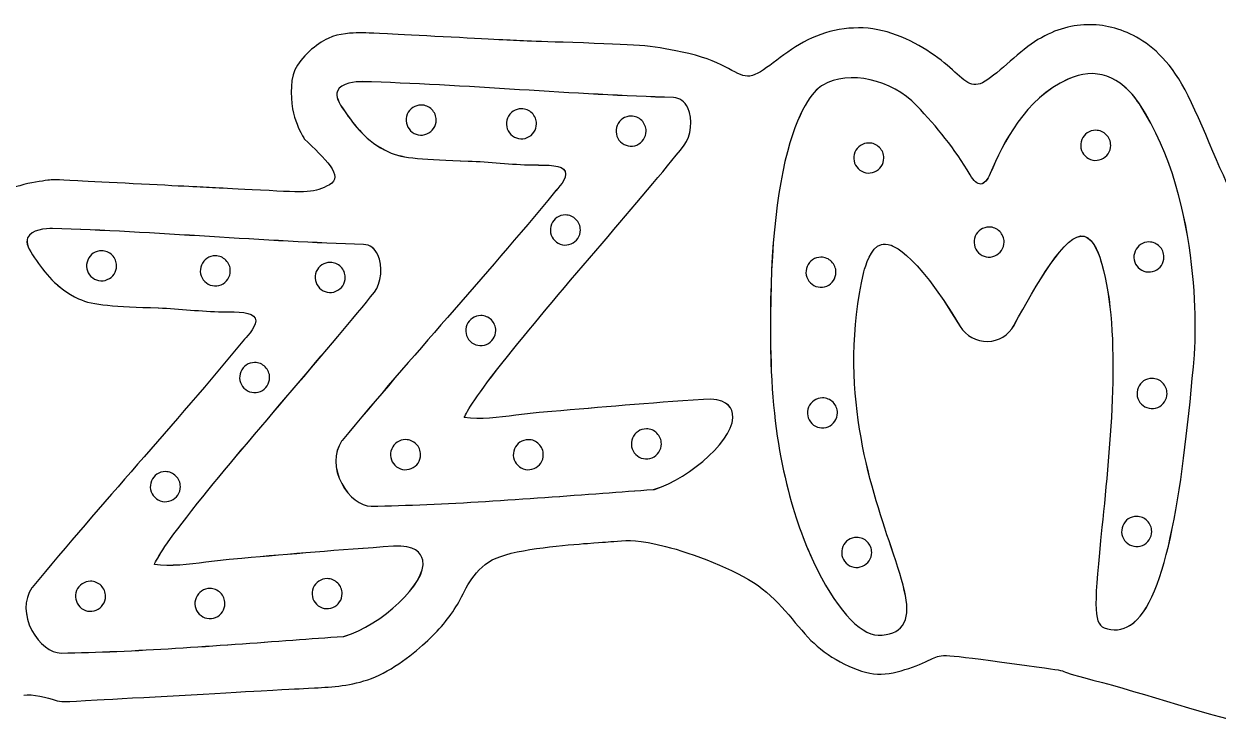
# Model space of a CAD drawing. Header units: millimetres. Extents: x 0 to 3585, y -971 to 31.
# Drawn here: x 24.81 to 59.52, y 3.07 to 23.41 of the extents above; entities that cross this region are included whole.
import ezdxf

# ---------------------------------------------------------------- set-up
doc = ezdxf.new("R2010")
doc.units = ezdxf.units.MM
for name, color, linetype in [('group_bulbs', 7, 'CONTINUOUS'), ('group_text', 7, 'CONTINUOUS'), ('Offset', 7, 'CONTINUOUS'), ('Outline', 7, 'CONTINUOUS')]:
    doc.layers.add(name, color=color, linetype=linetype)

msp = doc.modelspace()

# ---------------------------------------------------------------- linework, layer by layer
at = {"layer": 'group_bulbs', "color": 7}
for points in [[(36.356359, 21.05297)], [(39.271473, 20.945532)], [(42.457089, 20.731894)], [(55.959799, 20.31916)], [(49.366164, 19.950365)], [(40.546587, 17.860395)], [(52.862008, 17.509981)], [(57.507488, 17.076459)], [(27.06827, 16.821665)], [(30.373611, 16.673606)], [(33.712731, 16.483358)], [(47.975694, 16.633921)], [(38.088242, 14.938908)], [(31.515941, 13.575415)], [(57.597007, 13.112055)], [(48.018538, 12.547896)], [(42.901395, 11.64903)], [(35.902599, 11.335391)], [(39.47048, 11.334284)], [(28.920746, 10.406102)], [(57.151251, 9.104768)], [(49.014172, 8.496662)], [(33.622934, 7.299302)], [(26.745664, 7.222543)], [(30.216728, 7.012603)]]:
    msp.add_lwpolyline(points, close=True, dxfattribs=at)
for points in [[(36.356359, 21.05297), (36.179817, 21.05297), (36.020659, 20.946624), (35.953099, 20.783521)], [(36.665, 20.925127), (36.583143, 21.006984), (36.472122, 21.05297), (36.356359, 21.05297)], [(36.792844, 20.616485), (36.792844, 20.732248), (36.746857, 20.84327), (36.665, 20.925127)], [(39.271473, 20.945532), (39.094931, 20.945532), (38.935773, 20.839186), (38.868213, 20.676083)], [(39.580114, 20.817689), (39.498257, 20.899545), (39.387236, 20.945532), (39.271473, 20.945532)], [(35.953099, 20.783521), (35.88554, 20.620418), (35.922883, 20.432678), (36.047717, 20.307844)], [(36.523394, 20.213226), (36.686498, 20.280785), (36.792844, 20.439944), (36.792844, 20.616485)], [(38.868213, 20.676083), (38.800654, 20.512979), (38.837997, 20.325239), (38.962831, 20.200406)], [(39.438508, 20.105788), (39.601612, 20.173347), (39.707958, 20.332505), (39.707958, 20.509047)], [(39.707958, 20.509047), (39.707958, 20.62481), (39.661971, 20.735832), (39.580114, 20.817689)], [(42.457089, 20.731894), (42.280547, 20.731894), (42.121389, 20.625547), (42.053829, 20.462444)], [(42.76573, 20.60405), (42.683873, 20.685907), (42.572852, 20.731894), (42.457089, 20.731894)], [(42.893574, 20.295409), (42.893574, 20.411172), (42.847587, 20.522193), (42.76573, 20.60405)], [(36.047717, 20.307844), (36.172551, 20.18301), (36.360291, 20.145666), (36.523394, 20.213226)], [(38.962831, 20.200406), (39.087665, 20.075572), (39.275405, 20.038228), (39.438508, 20.105788)], [(42.053829, 20.462444), (41.98627, 20.299341), (42.023613, 20.111601), (42.148447, 19.986767)], [(42.624124, 19.892149), (42.787227, 19.959709), (42.893574, 20.118867), (42.893574, 20.295409)], [(55.959799, 20.31916), (55.783258, 20.31916), (55.624099, 20.212814), (55.55654, 20.049711)], [(56.268441, 20.191317), (56.186584, 20.273174), (56.075562, 20.31916), (55.959799, 20.31916)], [(56.396284, 19.882675), (56.396284, 19.998438), (56.350298, 20.10946), (56.268441, 20.191317)], [(42.148447, 19.986767), (42.273281, 19.861933), (42.461021, 19.824589), (42.624124, 19.892149)], [(49.366164, 19.950365), (49.189623, 19.950365), (49.030464, 19.844019), (48.962905, 19.680916)], [(49.674806, 19.822522), (49.592949, 19.904379), (49.481927, 19.950365), (49.366164, 19.950365)], [(49.802649, 19.51388), (49.802649, 19.629644), (49.756663, 19.740665), (49.674806, 19.822522)], [(55.55654, 20.049711), (55.48898, 19.886608), (55.526324, 19.698868), (55.651158, 19.574034)], [(56.126835, 19.479416), (56.289938, 19.546975), (56.396284, 19.706134), (56.396284, 19.882675)], [(48.962905, 19.680916), (48.895345, 19.517813), (48.932689, 19.330073), (49.057523, 19.205239)], [(49.5332, 19.110621), (49.696303, 19.178181), (49.802649, 19.337339), (49.802649, 19.51388)], [(55.651158, 19.574034), (55.775992, 19.4492), (55.963732, 19.411856), (56.126835, 19.479416)], [(49.057523, 19.205239), (49.182357, 19.080405), (49.370097, 19.043061), (49.5332, 19.110621)], [(40.546587, 17.860395), (40.370045, 17.860395), (40.210887, 17.754049), (40.143327, 17.590946)], [(40.855228, 17.732552), (40.773372, 17.814408), (40.66235, 17.860395), (40.546587, 17.860395)], [(40.983072, 17.42391), (40.983072, 17.539673), (40.937085, 17.650695), (40.855228, 17.732552)], [(40.143327, 17.590946), (40.075768, 17.427842), (40.113111, 17.240102), (40.237945, 17.115269)], [(40.713622, 17.02065), (40.876726, 17.08821), (40.983072, 17.247368), (40.983072, 17.42391)], [(52.862008, 17.509981), (52.685466, 17.509981), (52.526308, 17.403635), (52.458748, 17.240532)], [(53.170649, 17.382138), (53.088792, 17.463995), (52.977771, 17.509981), (52.862008, 17.509981)], [(53.298493, 17.073496), (53.298493, 17.189259), (53.252506, 17.300281), (53.170649, 17.382138)], [(40.237945, 17.115269), (40.362779, 16.990435), (40.550519, 16.953091), (40.713622, 17.02065)], [(52.458748, 17.240532), (52.391188, 17.077429), (52.428532, 16.889689), (52.553366, 16.764855)], [(53.029043, 16.670237), (53.192146, 16.737796), (53.298493, 16.896955), (53.298493, 17.073496)], [(57.507488, 17.076459), (57.330946, 17.076459), (57.171788, 16.970113), (57.104228, 16.80701)], [(57.816129, 16.948616), (57.734272, 17.030473), (57.623251, 17.076459), (57.507488, 17.076459)], [(27.06827, 16.821665), (26.891729, 16.821665), (26.732571, 16.715319), (26.665011, 16.552216)], [(27.376912, 16.693822), (27.295055, 16.775679), (27.184034, 16.821665), (27.06827, 16.821665)], [(27.504755, 16.38518), (27.504755, 16.500943), (27.458769, 16.611965), (27.376912, 16.693822)], [(30.373611, 16.673606), (30.197069, 16.673606), (30.037911, 16.56726), (29.970351, 16.404157)], [(30.682252, 16.545763), (30.600395, 16.62762), (30.489374, 16.673606), (30.373611, 16.673606)], [(52.553366, 16.764855), (52.6782, 16.640021), (52.86594, 16.602677), (53.029043, 16.670237)], [(57.104228, 16.80701), (57.036669, 16.643907), (57.074012, 16.456167), (57.198846, 16.331333)], [(57.943973, 16.639974), (57.943973, 16.755737), (57.897986, 16.866759), (57.816129, 16.948616)], [(26.665011, 16.552216), (26.597451, 16.389113), (26.634795, 16.201373), (26.759629, 16.076539)], [(27.235306, 15.981921), (27.398409, 16.04948), (27.504755, 16.208639), (27.504755, 16.38518)], [(29.970351, 16.404157), (29.902792, 16.241054), (29.940135, 16.053314), (30.064969, 15.92848)], [(30.810096, 16.237121), (30.810096, 16.352884), (30.764109, 16.463906), (30.682252, 16.545763)], [(33.712731, 16.483358), (33.53619, 16.483358), (33.377032, 16.377012), (33.309472, 16.213909)], [(34.021373, 16.355515), (33.939516, 16.437371), (33.828495, 16.483358), (33.712731, 16.483358)], [(34.149216, 16.046873), (34.149216, 16.162636), (34.10323, 16.273658), (34.021373, 16.355515)], [(47.572435, 16.364472), (47.504875, 16.201368), (47.542219, 16.013628), (47.667053, 15.888795)], [(47.975694, 16.633921), (47.799153, 16.633921), (47.639994, 16.527575), (47.572435, 16.364472)], [(48.284336, 16.506078), (48.202479, 16.587934), (48.091457, 16.633921), (47.975694, 16.633921)], [(48.412179, 16.197436), (48.412179, 16.313199), (48.366193, 16.424221), (48.284336, 16.506078)], [(57.198846, 16.331333), (57.32368, 16.206499), (57.51142, 16.169155), (57.674523, 16.236715)], [(57.674523, 16.236715), (57.837627, 16.304274), (57.943973, 16.463433), (57.943973, 16.639974)], [(26.759629, 16.076539), (26.884463, 15.951705), (27.072203, 15.914361), (27.235306, 15.981921)], [(30.540646, 15.833862), (30.70375, 15.901421), (30.810096, 16.06058), (30.810096, 16.237121)], [(33.309472, 16.213909), (33.241912, 16.050805), (33.279256, 15.863065), (33.40409, 15.738232)], [(33.879767, 15.643614), (34.04287, 15.711173), (34.149216, 15.870331), (34.149216, 16.046873)], [(48.14273, 15.794176), (48.305833, 15.861736), (48.412179, 16.020894), (48.412179, 16.197436)], [(30.064969, 15.92848), (30.189803, 15.803646), (30.377543, 15.766302), (30.540646, 15.833862)], [(33.40409, 15.738232), (33.528924, 15.613398), (33.716664, 15.576054), (33.879767, 15.643614)], [(47.667053, 15.888795), (47.791887, 15.763961), (47.979627, 15.726617), (48.14273, 15.794176)], [(38.088242, 14.938908), (37.9117, 14.938908), (37.752542, 14.832562), (37.684983, 14.669459)], [(38.396884, 14.811065), (38.315027, 14.892922), (38.204005, 14.938908), (38.088242, 14.938908)], [(37.684983, 14.669459), (37.617423, 14.506356), (37.654767, 14.318616), (37.779601, 14.193782)], [(38.524727, 14.502423), (38.524727, 14.618186), (38.478741, 14.729208), (38.396884, 14.811065)], [(38.255278, 14.099164), (38.418381, 14.166723), (38.524727, 14.325882), (38.524727, 14.502423)], [(37.779601, 14.193782), (37.904435, 14.068948), (38.092175, 14.031604), (38.255278, 14.099164)], [(31.515941, 13.575415), (31.339399, 13.575415), (31.180241, 13.469069), (31.112681, 13.305965)], [(31.824582, 13.447571), (31.742726, 13.529428), (31.631704, 13.575415), (31.515941, 13.575415)], [(31.112681, 13.305965), (31.045122, 13.142862), (31.082466, 12.955122), (31.207299, 12.830288)], [(31.952426, 13.13893), (31.952426, 13.254693), (31.906439, 13.365714), (31.824582, 13.447571)], [(31.682976, 12.73567), (31.84608, 12.80323), (31.952426, 12.962388), (31.952426, 13.13893)], [(57.193748, 12.842605), (57.126188, 12.679502), (57.163532, 12.491762), (57.288366, 12.366928)], [(57.597007, 13.112055), (57.420466, 13.112055), (57.261307, 13.005708), (57.193748, 12.842605)], [(57.905649, 12.984211), (57.823792, 13.066068), (57.71277, 13.112055), (57.597007, 13.112055)], [(58.033492, 12.67557), (58.033492, 12.791333), (57.987506, 12.902354), (57.905649, 12.984211)], [(31.207299, 12.830288), (31.332133, 12.705454), (31.519873, 12.668111), (31.682976, 12.73567)], [(48.018538, 12.547896), (47.841996, 12.547896), (47.682838, 12.44155), (47.615278, 12.278446)], [(48.327179, 12.420052), (48.245323, 12.501909), (48.134301, 12.547896), (48.018538, 12.547896)], [(57.764043, 12.27231), (57.927146, 12.33987), (58.033492, 12.499028), (58.033492, 12.67557)], [(47.615278, 12.278446), (47.547719, 12.115343), (47.585063, 11.927603), (47.709896, 11.802769)], [(48.455023, 12.111411), (48.455023, 12.227174), (48.409036, 12.338196), (48.327179, 12.420052)], [(57.288366, 12.366928), (57.4132, 12.242094), (57.60094, 12.20475), (57.764043, 12.27231)], [(47.709896, 11.802769), (47.83473, 11.677936), (48.02247, 11.640592), (48.185573, 11.708151)], [(48.185573, 11.708151), (48.348677, 11.775711), (48.455023, 11.934869), (48.455023, 12.111411)], [(42.901395, 11.64903), (42.724854, 11.64903), (42.565695, 11.542684), (42.498136, 11.379581)], [(43.210037, 11.521187), (43.12818, 11.603043), (43.017158, 11.64903), (42.901395, 11.64903)], [(43.33788, 11.212545), (43.33788, 11.328308), (43.291894, 11.43933), (43.210037, 11.521187)], [(35.902599, 11.335391), (35.726058, 11.335391), (35.566899, 11.229045), (35.49934, 11.065942)], [(36.211241, 11.207548), (36.129384, 11.289405), (36.018362, 11.335391), (35.902599, 11.335391)], [(36.339084, 10.898906), (36.339084, 11.014669), (36.293098, 11.125691), (36.211241, 11.207548)], [(39.47048, 11.334284), (39.293938, 11.334284), (39.13478, 11.227938), (39.067221, 11.064835)], [(39.779122, 11.206441), (39.697265, 11.288298), (39.586243, 11.334284), (39.47048, 11.334284)], [(39.906965, 10.897799), (39.906965, 11.013562), (39.860979, 11.124584), (39.779122, 11.206441)], [(42.498136, 11.379581), (42.430576, 11.216477), (42.46792, 11.028737), (42.592754, 10.903904)], [(43.068431, 10.809286), (43.231534, 10.876845), (43.33788, 11.036003), (43.33788, 11.212545)], [(35.49934, 11.065942), (35.43178, 10.902839), (35.469124, 10.715099), (35.593958, 10.590265)], [(36.069635, 10.495647), (36.232738, 10.563206), (36.339084, 10.722365), (36.339084, 10.898906)], [(39.067221, 11.064835), (38.999661, 10.901732), (39.037005, 10.713992), (39.161839, 10.589158)], [(39.637516, 10.49454), (39.800619, 10.562099), (39.906965, 10.721258), (39.906965, 10.897799)], [(42.592754, 10.903904), (42.717588, 10.77907), (42.905328, 10.741726), (43.068431, 10.809286)], [(35.593958, 10.590265), (35.718792, 10.465431), (35.906532, 10.428087), (36.069635, 10.495647)], [(39.161839, 10.589158), (39.286673, 10.464324), (39.474413, 10.42698), (39.637516, 10.49454)], [(28.517486, 10.136653), (28.449927, 9.97355), (28.487271, 9.78581), (28.612104, 9.660976)], [(28.920746, 10.406102), (28.744204, 10.406102), (28.585046, 10.299756), (28.517486, 10.136653)], [(29.229388, 10.278259), (29.147531, 10.360116), (29.036509, 10.406102), (28.920746, 10.406102)], [(29.357231, 9.969617), (29.357231, 10.08538), (29.311244, 10.196402), (29.229388, 10.278259)], [(29.087782, 9.566358), (29.250885, 9.633917), (29.357231, 9.793076), (29.357231, 9.969617)], [(28.612104, 9.660976), (28.736938, 9.536142), (28.924678, 9.498798), (29.087782, 9.566358)], [(57.151251, 9.104768), (56.97471, 9.104768), (56.815551, 8.998422), (56.747992, 8.835318)], [(57.459893, 8.976924), (57.378036, 9.058781), (57.267014, 9.104768), (57.151251, 9.104768)], [(56.747992, 8.835318), (56.680432, 8.672215), (56.717776, 8.484475), (56.84261, 8.359641)], [(57.587736, 8.668283), (57.587736, 8.784046), (57.54175, 8.895067), (57.459893, 8.976924)], [(49.014172, 8.496662), (48.837631, 8.496662), (48.678472, 8.390316), (48.610913, 8.227213)], [(49.322814, 8.368819), (49.240957, 8.450675), (49.129935, 8.496662), (49.014172, 8.496662)], [(49.450657, 8.060177), (49.450657, 8.17594), (49.404671, 8.286962), (49.322814, 8.368819)], [(56.84261, 8.359641), (56.967444, 8.234807), (57.155184, 8.197464), (57.318287, 8.265023)], [(57.318287, 8.265023), (57.48139, 8.332583), (57.587736, 8.491741), (57.587736, 8.668283)], [(48.610913, 8.227213), (48.543353, 8.064109), (48.580697, 7.876369), (48.705531, 7.751536)], [(49.181208, 7.656918), (49.344311, 7.724477), (49.450657, 7.883635), (49.450657, 8.060177)], [(48.705531, 7.751536), (48.830365, 7.626702), (49.018105, 7.589358), (49.181208, 7.656918)], [(33.622934, 7.299302), (33.446393, 7.299302), (33.287234, 7.192956), (33.219675, 7.029852)], [(33.931576, 7.171458), (33.849719, 7.253315), (33.738697, 7.299302), (33.622934, 7.299302)], [(26.342405, 6.953094), (26.274845, 6.789991), (26.312189, 6.602251), (26.437023, 6.477417)], [(26.745664, 7.222543), (26.569123, 7.222543), (26.409964, 7.116197), (26.342405, 6.953094)], [(27.054306, 7.0947), (26.972449, 7.176557), (26.861427, 7.222543), (26.745664, 7.222543)], [(27.182149, 6.786058), (27.182149, 6.901821), (27.136163, 7.012843), (27.054306, 7.0947)], [(30.216728, 7.012603), (30.040186, 7.012603), (29.881028, 6.906256), (29.813468, 6.743153)], [(30.525369, 6.884759), (30.443512, 6.966616), (30.332491, 7.012603), (30.216728, 7.012603)], [(33.219675, 7.029852), (33.152115, 6.866749), (33.189459, 6.679009), (33.314293, 6.554175)], [(34.059419, 6.862817), (34.059419, 6.97858), (34.013433, 7.089601), (33.931576, 7.171458)], [(26.9127, 6.382799), (27.075803, 6.450358), (27.182149, 6.609517), (27.182149, 6.786058)], [(29.813468, 6.743153), (29.745908, 6.58005), (29.783252, 6.39231), (29.908086, 6.267476)], [(30.653213, 6.576118), (30.653213, 6.691881), (30.607226, 6.802902), (30.525369, 6.884759)], [(33.78997, 6.459557), (33.953073, 6.527117), (34.059419, 6.686275), (34.059419, 6.862817)], [(26.437023, 6.477417), (26.561857, 6.352583), (26.749597, 6.315239), (26.9127, 6.382799)], [(29.908086, 6.267476), (30.03292, 6.142642), (30.22066, 6.105299), (30.383763, 6.172858)], [(30.383763, 6.172858), (30.546866, 6.240418), (30.653213, 6.399576), (30.653213, 6.576118)], [(33.314293, 6.554175), (33.439127, 6.429341), (33.626867, 6.391998), (33.78997, 6.459557)]]:
    msp.add_open_spline(points, degree=3, dxfattribs=at)
at = {"layer": 'group_text', "color": 7}
for points in [[(55.15626, 21.806623)], [(44.563178, 12.504628)], [(35.556415, 8.239194)], [(49.634991, 5.65702)]]:
    msp.add_lwpolyline(points, close=True, dxfattribs=at)
for points in [[(53.587568, 14.654971), (53.605193, 14.690222)], [(40.152332, 12.152113), (39.786597, 12.121268)], [(34.058225, 11.310483), (34.045006, 11.292857)], [(43.095834, 9.887203), (43.117866, 9.887203), (43.139898, 9.891609)], [(31.145569, 7.886679), (30.779834, 7.855834)], [(25.051462, 7.045049), (25.038243, 7.027423)], [(34.089071, 5.621769), (34.111103, 5.621769), (34.133135, 5.626175)]]:
    msp.add_lwpolyline(points, dxfattribs=at)
for points in [[(50.754227, 21.039902), (50.035977, 21.802216), (48.788954, 22.075416), (48.02664, 21.630365)], [(57.231693, 21.083967), (56.694108, 21.903564), (55.9362, 22.167951), (55.15626, 21.806623)], [(34.648688, 21.731713), (34.459212, 21.73612), (34.022974, 21.696462), (33.926032, 21.458514)], [(39.21376, 21.498172), (37.671506, 21.595114), (36.071969, 21.692055), (34.648688, 21.731713)], [(48.02664, 21.630365), (47.84157, 21.524611), (47.378894, 21.119218), (46.99994, 19.695938)], [(55.15626, 21.806623), (53.909238, 21.229379), (53.270304, 19.960324), (52.895756, 19.061411)], [(33.926032, 21.458514), (33.864342, 21.308695), (33.956877, 21.119218), (34.124322, 20.88127)], [(43.690703, 21.269037), (42.302675, 21.308695), (40.733982, 21.405637), (39.21376, 21.498172)], [(44.104909, 20.969399), (44.01678, 21.158876), (43.871367, 21.264631), (43.690703, 21.269037)], [(34.124322, 20.88127), (34.428366, 20.449439), (34.74563, 20.004389), (35.406596, 19.691532)], [(44.003561, 19.885415), (44.206257, 20.140988), (44.254728, 20.647729), (44.104909, 20.969399)], [(52.3097, 19.021753), (51.855837, 19.806099), (51.357909, 20.396562), (50.754227, 21.039902)], [(58.831231, 13.795715), (58.84445, 13.971972), (59.130869, 18.193342), (57.231693, 21.083967)], [(41.61527, 17.034448), (42.540622, 18.122839), (43.417504, 19.149539), (44.003561, 19.885415)], [(35.406596, 19.691532), (35.825208, 19.493242), (36.459735, 19.47121), (37.724384, 19.427145)], [(46.99994, 19.695938), (46.612173, 18.219781), (46.453541, 16.157567), (46.524044, 13.56658)], [(37.724384, 19.427145), (38.345692, 19.405113), (38.967, 19.321391), (39.592714, 19.312578)], [(39.592714, 19.312578), (40.064203, 19.308171), (40.456376, 19.316984), (40.540099, 19.127507)], [(40.540099, 19.127507), (40.628228, 18.924811), (40.319777, 18.620767), (40.231648, 18.519419)], [(52.622557, 18.757366), (52.525616, 18.75296), (52.411048, 18.849902), (52.3097, 19.021753)], [(52.895756, 19.061411), (52.820847, 18.87634), (52.719499, 18.766179), (52.622557, 18.757366)], [(40.231648, 18.519419), (39.200541, 17.26799), (38.142995, 16.056219), (37.120701, 14.884106)], [(25.641925, 17.466279), (25.452448, 17.470686), (25.016211, 17.431028), (24.919269, 17.19308)], [(30.206997, 17.232738), (28.664743, 17.32968), (27.065205, 17.426621), (25.641925, 17.466279)], [(53.605193, 14.690222), (54.200063, 15.765394), (55.098976, 17.39137), (55.627749, 17.241551)], [(24.919269, 17.19308), (24.857579, 17.043261), (24.950114, 16.853784), (25.117559, 16.615836)], [(34.68394, 17.003603), (33.295911, 17.043261), (31.727219, 17.140203), (30.206997, 17.232738)], [(38.865652, 13.75165), (39.636779, 14.716661), (40.641447, 15.897587), (41.61527, 17.034448)], [(49.731933, 17.003603), (50.000725, 17.078513), (50.657285, 16.867004), (52.023281, 14.624126)], [(55.627749, 17.241551), (55.931794, 17.157829), (56.081613, 16.633462), (56.138896, 16.435172)], [(35.098145, 16.703965), (35.010017, 16.893442), (34.864604, 16.999197), (34.68394, 17.003603)], [(34.996797, 15.619981), (35.199493, 15.875555), (35.247964, 16.382295), (35.098145, 16.703965)], [(49.225192, 16.206038), (49.26485, 16.369076), (49.410262, 16.915474), (49.731933, 17.003603)], [(25.117559, 16.615836), (25.421603, 16.184005), (25.738867, 15.738955), (26.399833, 15.426098)], [(56.138896, 16.435172), (56.71614, 14.430242), (56.385657, 11.169477), (56.143303, 8.789999)], [(50.013945, 8.217162), (49.392637, 10.059054), (48.454065, 12.84833), (49.225192, 16.206038)], [(32.608507, 12.769014), (33.533859, 13.857405), (34.410741, 14.884106), (34.996797, 15.619981)], [(26.399833, 15.426098), (26.818445, 15.227808), (27.452972, 15.205776), (28.71762, 15.161711)], [(28.71762, 15.161711), (29.338928, 15.139679), (29.960236, 15.055957), (30.585951, 15.047144)], [(30.585951, 15.047144), (31.05744, 15.042737), (31.449613, 15.05155), (31.533335, 14.862073)], [(31.533335, 14.862073), (31.621464, 14.659377), (31.313013, 14.355333), (31.224885, 14.253985)], [(37.120701, 14.884106), (36.116033, 13.734025), (35.076113, 12.539879), (34.058225, 11.310483)], [(52.023281, 14.624126), (52.195133, 14.34652), (52.490364, 14.183482), (52.816441, 14.187888)], [(52.816441, 14.187888), (53.142517, 14.192294), (53.428936, 14.368552), (53.587568, 14.654971)], [(31.224885, 14.253985), (30.193778, 13.002556), (29.136232, 11.790785), (28.113938, 10.618672)], [(37.609816, 11.975855), (37.680319, 12.147706), (37.940299, 12.597163), (38.865652, 13.75165)], [(46.524044, 13.56658), (46.60336, 10.808149), (47.237888, 8.90016), (47.757847, 7.785331)], [(56.967307, 5.947845), (58.055698, 6.63525), (58.505155, 10.12515), (58.831231, 13.795715)], [(29.858888, 9.486217), (30.630015, 10.451227), (31.634683, 11.632153), (32.608507, 12.769014)], [(44.563178, 12.504628), (42.932796, 12.394467), (41.580019, 12.275493), (40.152332, 12.152113)], [(45.409215, 12.099235), (45.360744, 12.310745), (45.184486, 12.553099), (44.563178, 12.504628)], [(39.108006, 12.041952), (38.588046, 11.975855), (38.094525, 11.909759), (37.609816, 11.975855)], [(39.786597, 12.121268), (39.553056, 12.099235), (39.328328, 12.072797), (39.108006, 12.041952)], [(43.139898, 9.891609), (44.188631, 10.217686), (45.541408, 11.416237), (45.409215, 12.099235)], [(34.045006, 11.292857), (33.820278, 10.949155), (33.820278, 10.486478), (34.049413, 10.059054)], [(28.113938, 10.618672), (27.10927, 9.468591), (26.06935, 8.274446), (25.051462, 7.045049)], [(34.049413, 10.059054), (34.256515, 9.666881), (34.600218, 9.402494), (34.904262, 9.402494)], [(34.904262, 9.402494), (36.975289, 9.433339), (39.451708, 9.61841), (41.637302, 9.781448)], [(41.637302, 9.781448), (42.139636, 9.8167), (42.628751, 9.856357), (43.095834, 9.887203)], [(28.603053, 7.710421), (28.673556, 7.882272), (28.933536, 8.331729), (29.858888, 9.486217)], [(56.143303, 8.789999), (55.922981, 6.626437), (55.87451, 5.996316), (56.204993, 5.872936)], [(35.556415, 8.239194), (33.926032, 8.129033), (32.573255, 8.010059), (31.145569, 7.886679)], [(36.402452, 7.833802), (36.353981, 8.045311), (36.177723, 8.287665), (35.556415, 8.239194)], [(50.344428, 5.939032), (50.639659, 6.348831), (50.388492, 7.09352), (50.013945, 8.217162)], [(30.101242, 7.776518), (29.581282, 7.710421), (29.087761, 7.644325), (28.603053, 7.710421)], [(30.779834, 7.855834), (30.546293, 7.833802), (30.321564, 7.807363), (30.101242, 7.776518)], [(34.133135, 5.626175), (35.181868, 5.952252), (36.534645, 7.150803), (36.402452, 7.833802)], [(47.757847, 7.785331), (48.36153, 6.489837), (49.097405, 5.65702), (49.634991, 5.65702)], [(25.038243, 7.027423), (24.813514, 6.683721), (24.813514, 6.221044), (25.042649, 5.79362)], [(49.634991, 5.65702), (49.974287, 5.65702), (50.207828, 5.749555), (50.344428, 5.939032)], [(56.204993, 5.872936), (56.473786, 5.771588), (56.729359, 5.798026), (56.967307, 5.947845)], [(25.042649, 5.79362), (25.249752, 5.401447), (25.593454, 5.13706), (25.897499, 5.13706)], [(32.630539, 5.516014), (33.132873, 5.551266), (33.621988, 5.590924), (34.089071, 5.621769)], [(25.897499, 5.13706), (27.968525, 5.167905), (30.444945, 5.352976), (32.630539, 5.516014)]]:
    msp.add_open_spline(points, degree=3, dxfattribs=at)
at = {"layer": 'Offset', "color": 7}
for points in [[(56.283997, 21.888464)], [(34.648124, 21.73229)], [(25.642759, 17.466804)]]:
    msp.add_lwpolyline(points, close=True, dxfattribs=at)
for points in [[(53.588039, 14.655683), (53.605607, 14.690822)], [(40.153237, 12.153004), (39.78623, 12.121769)], [(34.058551, 11.309667), (34.044887, 11.292098)], [(43.095154, 9.886537), (43.118578, 9.886537), (43.140051, 9.892394)], [(31.145916, 7.887518), (30.778908, 7.856283)], [(25.051252, 7.044181), (25.037583, 7.026612)], [(34.089784, 5.621051), (34.111261, 5.621051), (34.132734, 5.626908)]]:
    msp.add_lwpolyline(points, dxfattribs=at)
for points in [[(50.753489, 21.039271), (50.03524, 21.801583), (48.788625, 22.075828), (48.026311, 21.630778)], [(56.283979, 21.888464), (55.929812, 22.011844), (55.545598, 21.987137), (55.155628, 21.806473)], [(57.230799, 21.084171), (56.962006, 21.493969), (56.638164, 21.765084), (56.283997, 21.888464)], [(34.648106, 21.73229), (34.458629, 21.736697), (34.022745, 21.696935), (33.925803, 21.458987)], [(39.214243, 21.49803), (37.671991, 21.594972), (36.071402, 21.692633), (34.648124, 21.73229)], [(48.026311, 21.630778), (47.841241, 21.525024), (47.378425, 21.119457), (46.999471, 19.696179)], [(55.155628, 21.806473), (53.908607, 21.229231), (53.269564, 19.960637), (52.895017, 19.061725)], [(33.925803, 21.458987), (33.864113, 21.309169), (33.957481, 21.119093), (34.124926, 20.881146)], [(43.690565, 21.269627), (42.302537, 21.309285), (40.734464, 21.405496), (39.214243, 21.49803)], [(44.104426, 20.968993), (44.016297, 21.158469), (43.871228, 21.26522), (43.690565, 21.269627)], [(34.124926, 20.881146), (34.42897, 20.449315), (34.746537, 20.005132), (35.407498, 19.692275)], [(44.00291, 19.88554), (44.205606, 20.141113), (44.254244, 20.647323), (44.104426, 20.968993)], [(52.309366, 19.022682), (51.855504, 19.807026), (51.357171, 20.395932), (50.753489, 21.039271)], [(58.831578, 13.794777), (58.844797, 13.971034), (59.129972, 18.193553), (57.230799, 21.084171)], [(41.615411, 17.035375), (42.540763, 18.123763), (43.416854, 19.149666), (44.00291, 19.88554)], [(35.407498, 19.692275), (35.826109, 19.493986), (36.460076, 19.470845), (37.724723, 19.426781)], [(46.999471, 19.696179), (46.611705, 18.220026), (46.452641, 16.157354), (46.52314, 13.566373)], [(37.724723, 19.426781), (38.34603, 19.404748), (38.967232, 19.322368), (39.592946, 19.313555)], [(39.592946, 19.313555), (40.064434, 19.309148), (40.456025, 19.317573), (40.539748, 19.128099)], [(40.539748, 19.128099), (40.627876, 18.925403), (40.319435, 18.62037), (40.231306, 18.519022)], [(52.621712, 18.757187), (52.52477, 18.752781), (52.410714, 18.850831), (52.309366, 19.022682)], [(52.895017, 19.061725), (52.820107, 18.876655), (52.718654, 18.766), (52.621712, 18.757187)], [(40.231306, 18.519022), (39.2002, 17.267596), (38.143793, 16.056197), (37.121504, 14.884086)], [(25.642759, 17.466804), (25.453282, 17.471211), (25.015445, 17.431448), (24.918504, 17.193501)], [(30.206926, 17.232544), (28.664674, 17.329485), (27.066033, 17.427146), (25.642759, 17.466804)], [(53.605607, 14.690822), (54.200476, 15.765991), (55.099279, 17.392124), (55.628051, 17.242305)], [(24.918504, 17.193501), (24.856814, 17.043682), (24.950177, 16.853606), (25.117622, 16.615659)], [(34.683247, 17.00414), (33.29522, 17.043798), (31.727142, 17.140009), (30.206926, 17.232544)], [(38.864804, 13.751829), (39.63593, 14.716837), (40.641589, 15.898516), (41.615411, 17.035375)], [(49.732505, 17.00414), (50.001298, 17.07905), (50.656407, 16.867321), (52.022397, 14.624448)], [(55.628051, 17.242305), (55.932095, 17.158583), (56.082235, 16.634349), (56.139519, 16.43606)], [(35.097104, 16.703507), (35.008975, 16.892983), (34.863907, 16.999734), (34.683247, 17.00414)], [(34.997545, 15.620054), (35.200241, 15.875627), (35.246923, 16.381837), (35.097104, 16.703507)], [(49.224941, 16.205704), (49.264599, 16.368742), (49.410835, 16.916012), (49.732505, 17.00414)], [(25.117622, 16.615659), (25.421666, 16.183829), (25.739233, 15.739645), (26.400198, 15.426789)], [(56.139519, 16.43606), (56.716762, 14.431134), (56.385777, 11.168891), (56.143441, 8.789419)], [(50.013618, 8.217434), (49.392311, 10.059322), (48.453815, 12.848004), (49.224941, 16.205704)], [(32.60809, 12.769889), (33.533441, 13.858277), (34.411489, 14.88418), (34.997545, 15.620054)], [(26.400198, 15.426789), (26.81881, 15.228499), (27.452777, 15.205359), (28.717419, 15.161294)], [(28.717419, 15.161294), (29.338726, 15.139262), (29.959932, 15.056882), (30.585646, 15.048069)], [(30.585646, 15.048069), (31.057135, 15.043662), (31.448726, 15.052087), (31.532448, 14.862612)], [(31.532448, 14.862612), (31.620577, 14.659917), (31.312131, 14.354884), (31.224002, 14.253536)], [(37.121504, 14.884086), (36.116837, 13.734008), (35.076438, 12.539061), (34.058551, 11.309667)], [(52.022397, 14.624448), (52.194248, 14.346843), (52.490854, 14.182756), (52.81693, 14.187162)], [(52.81693, 14.187162), (53.143007, 14.191569), (53.429407, 14.369265), (53.588039, 14.655683)], [(31.224002, 14.253536), (30.192901, 13.00211), (29.136493, 11.790711), (28.1142, 10.6186)], [(37.609561, 11.975357), (37.680064, 12.147207), (37.939457, 12.597344), (38.864804, 13.751829)], [(46.52314, 13.566373), (46.602456, 10.807948), (47.236952, 8.900832), (47.756911, 7.786005)], [(56.967255, 5.947063), (58.055644, 6.634466), (58.505501, 10.12422), (58.831578, 13.794777)], [(29.859439, 9.486343), (30.630565, 10.451351), (31.634272, 11.63303), (32.60809, 12.769889)], [(44.563184, 12.504394), (42.932803, 12.394233), (41.580922, 12.276384), (40.153237, 12.153004)], [(45.40847, 12.098343), (45.36, 12.309852), (45.184491, 12.552865), (44.563184, 12.504394)], [(39.108828, 12.04173), (38.588869, 11.975634), (38.094269, 11.90926), (37.609561, 11.975357)], [(39.78623, 12.121769), (39.552689, 12.099737), (39.32915, 12.072575), (39.108828, 12.04173)], [(43.140051, 9.892394), (44.188783, 10.21847), (45.540664, 11.415346), (45.40847, 12.098343)], [(34.044887, 11.292098), (33.820159, 10.948397), (33.819657, 10.485752), (34.048809, 10.058328)], [(28.1142, 10.6186), (27.109533, 9.468522), (26.069134, 8.273575), (25.051252, 7.044181)], [(34.048809, 10.058328), (34.255911, 9.666156), (34.599816, 9.4024), (34.90386, 9.4024)], [(34.90386, 9.4024), (36.97488, 9.433245), (39.451296, 9.618082), (41.636884, 9.78112)], [(41.636884, 9.78112), (42.139217, 9.816371), (42.628072, 9.855692), (43.095154, 9.886537)], [(28.602244, 7.70987), (28.672747, 7.881721), (28.934088, 8.331858), (29.859439, 9.486343)], [(56.143441, 8.789419), (55.923119, 6.625861), (55.873476, 5.996261), (56.203959, 5.87288)], [(35.555862, 8.238908), (33.925486, 8.128747), (32.573601, 8.010898), (31.145916, 7.887518)], [(36.403105, 7.832857), (36.354635, 8.044365), (36.17717, 8.287379), (35.555862, 8.238908)], [(50.343532, 5.939254), (50.638763, 6.349052), (50.388165, 7.093794), (50.013618, 8.217434)], [(30.101507, 7.776244), (29.581547, 7.710148), (29.086952, 7.643774), (28.602244, 7.70987)], [(30.778908, 7.856283), (30.545367, 7.834251), (30.321828, 7.807089), (30.101507, 7.776244)], [(34.132734, 5.626908), (35.181465, 5.952983), (36.535298, 7.14986), (36.403105, 7.832857)], [(47.756911, 7.786005), (48.360592, 6.490514), (49.097313, 5.65619), (49.634898, 5.65619)], [(25.037583, 7.026612), (24.812855, 6.68291), (24.814309, 6.220265), (25.043439, 5.792842)], [(49.634898, 5.65619), (49.974194, 5.65619), (50.206933, 5.749777), (50.343532, 5.939254)], [(56.203959, 5.87288), (56.472751, 5.771532), (56.729311, 5.797244), (56.967255, 5.947063)], [(25.043439, 5.792842), (25.250542, 5.400669), (25.592494, 5.136913), (25.896538, 5.136913)], [(32.629567, 5.515634), (33.131896, 5.550885), (33.622707, 5.590206), (34.089784, 5.621051)], [(25.896538, 5.136913), (27.967563, 5.167758), (30.443975, 5.352596), (32.629567, 5.515634)]]:
    msp.add_open_spline(points, degree=3, dxfattribs=at)
at = {"layer": 'Outline', "color": 7}
for points in [[(49.625199, 23.241319), (48.880366, 23.383212), (48.111001, 23.227349), (47.472508, 22.881799)], [(55.610995, 23.379497), (55.120916, 23.349555), (54.614444, 23.195392), (54.085596, 22.822132)], [(57.057744, 23.07005), (56.575186, 23.315675), (56.101075, 23.409439), (55.610995, 23.379497)], [(33.651771, 22.9886), (33.321684, 22.836387), (32.846873, 22.438697), (32.685892, 22.072014)], [(34.532292, 23.149826), (34.380737, 23.147376), (33.981861, 23.140813), (33.651771, 22.9886)], [(35.379395, 23.116728), (34.686486, 23.152205), (34.683847, 23.152276), (34.532292, 23.149826)], [(38.609818, 22.951244), (37.91746, 22.98672), (36.072299, 23.081252), (35.379395, 23.116728)], [(41.072784, 22.855135), (39.303233, 22.915699), (39.302171, 22.915767), (38.609818, 22.951244)], [(51.558512, 22.280877), (51.091195, 22.660187), (50.370029, 23.099426), (49.625199, 23.241319)], [(58.559001, 21.497305), (58.080924, 22.387286), (57.540298, 22.824426), (57.057744, 23.07005)], [(44.132413, 22.545588), (43.047274, 22.787558), (42.84234, 22.794571), (41.072784, 22.855135)], [(47.472508, 22.881799), (46.834015, 22.53625), (46.275988, 21.946787), (45.911853, 21.894195)], [(54.085596, 22.822132), (53.556744, 22.448871), (52.949819, 21.795641), (52.605521, 21.672653)], [(45.911853, 21.894195), (45.547718, 21.841604), (45.217556, 22.303619), (44.132413, 22.545588)], [(52.605521, 21.672653), (52.26122, 21.549666), (52.025828, 21.901568), (51.558512, 22.280877)], [(32.685892, 22.072014), (32.524912, 21.705331), (32.575101, 21.129459), (32.646622, 20.818502)], [(60.098796, 18.201192), (59.721834, 18.711247), (59.037078, 20.607323), (58.559001, 21.497305)], [(32.646622, 20.818502), (32.718138, 20.507544), (32.858664, 20.253933), (32.911343, 20.158789)], [(32.911343, 20.158789), (32.964027, 20.063644), (32.964027, 20.063556), (32.964027, 20.063512)], [(32.964027, 20.063512), (33.548827, 19.517068), (34.133663, 18.97059), (33.689543, 18.735027)], [(24.813179, 18.742894), (24.509549, 18.664891), (24.020258, 18.494783), (23.800376, 18.688576)], [(25.557488, 18.872699), (25.436589, 18.858592), (25.116814, 18.820897), (24.813179, 18.742894)], [(26.373636, 18.851258), (25.681027, 18.886734), (25.678388, 18.886805), (25.557488, 18.872699)], [(29.602675, 18.685773), (28.910617, 18.72125), (27.066245, 18.815782), (26.373636, 18.851258)], [(31.689891, 18.578971), (30.295795, 18.650228), (30.294733, 18.650296), (29.602675, 18.685773)], [(33.689543, 18.735027), (33.245426, 18.499464), (33.083992, 18.507714), (31.689891, 18.578971)], [(41.189083, 8.323027), (41.738513, 8.364384), (41.741012, 8.364559), (42.063056, 8.388411)], [(42.063056, 8.388411), (42.385101, 8.412264), (42.666408, 8.433101), (43.453998, 8.236448)], [(38.539984, 7.896417), (39.180663, 8.171832), (40.639657, 8.281669), (41.189083, 8.323027)], [(43.453998, 8.236448), (44.241583, 8.039794), (45.46693, 7.570101), (46.146346, 7.094343)], [(37.449179, 6.617761), (37.658657, 6.997032), (37.899306, 7.621001), (38.539984, 7.896417)], [(46.146346, 7.094343), (46.825766, 6.618585), (47.30011, 5.862604), (47.774904, 5.420143)], [(36.550093, 5.504205), (36.921746, 5.851101), (37.239697, 6.238489), (37.449179, 6.617761)], [(34.913964, 4.400227), (35.505066, 4.619443), (36.178436, 5.157309), (36.550093, 5.504205)], [(47.774904, 5.420143), (48.249703, 4.977682), (49.041447, 4.553735), (49.617466, 4.5257)], [(49.617466, 4.5257), (50.19348, 4.497666), (50.937825, 4.846807), (51.21696, 4.97774)], [(51.21696, 4.97774), (51.49609, 5.108673), (51.496442, 5.108956), (53.601412, 4.82592)], [(53.601412, 4.82592), (55.706377, 4.542883), (54.446457, 4.712312), (55.879899, 4.351532)], [(33.259769, 4.126207), (33.785819, 4.153335), (34.322858, 4.181012), (34.913964, 4.400227)], [(55.879899, 4.351532), (57.313335, 3.990753), (59.46571, 3.251225), (60.50473, 3.073897)], [(24.807204, 3.913587), (25.035748, 3.972614), (25.527859, 3.826237), (25.715569, 3.77138)], [(26.936612, 3.77394), (27.961466, 3.831286), (30.685954, 3.984135), (31.708588, 4.04152)], [(31.708588, 4.04152), (32.731217, 4.098904), (32.733715, 4.09908), (33.259769, 4.126207)], [(25.715569, 3.77138), (25.903284, 3.716524), (25.911753, 3.716594), (26.936612, 3.77394)]]:
    msp.add_open_spline(points, degree=3, dxfattribs=at)

doc.saveas('drawing.dxf')
